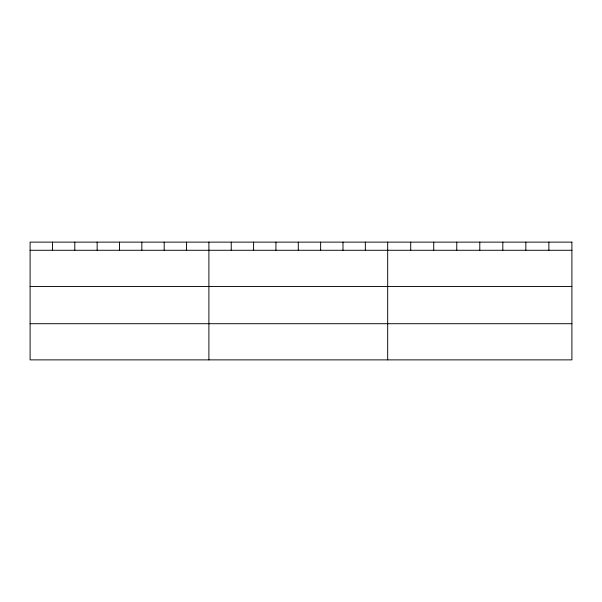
<?xml version="1.0" encoding="UTF-8"?>
<svg xmlns="http://www.w3.org/2000/svg" width="602" height="602" viewBox="0 0 602 602"><rect width="100%" height="100%" fill="white"/><g stroke="black" fill="none" stroke-linecap="round" stroke-linejoin="round"><path stroke-width="0.9" d="M30.1 250.274L571.9 250.274M30.1 286.447L571.9 286.447M30.1 323.71L571.9 323.71M548.873 242.124L548.873 250.274M525.847 242.124L525.847 250.274M502.82 242.124L502.82 250.274M479.794 242.124L479.794 250.274M456.767 242.124L456.767 250.274M433.741 242.124L433.741 250.274M410.714 242.124L410.714 250.274M387.688 242.124L387.688 359.876M365.339 242.124L365.339 250.274M342.989 242.124L342.989 250.274M320.64 242.124L320.64 250.274M298.291 242.124L298.291 250.274M275.942 242.124L275.942 250.274M253.592 242.124L253.592 250.274M231.243 242.124L231.243 250.274M208.894 242.124L208.894 359.876M186.545 242.124L186.545 250.274M164.195 242.124L164.195 250.274M141.846 242.124L141.846 250.274M119.497 242.124L119.497 250.274M97.148 242.124L97.148 250.274M74.799 242.124L74.799 250.274M52.449 242.124L52.449 250.274M571.9 242.124L30.1 242.124L30.1 359.876L571.9 359.876L571.9 242.124"/></g></svg>
